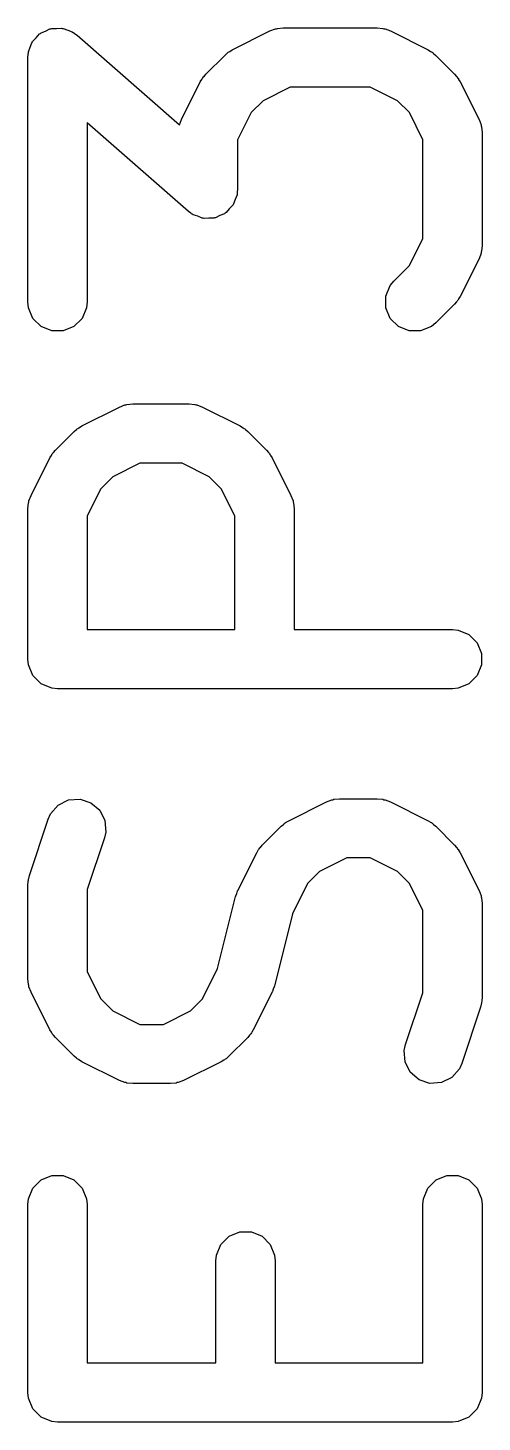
# Model space of a CAD drawing. Header units: inches. Extents: x 1.56 to 3.89, y -5.01 to -1.23.
# Drawn here: x 2.3299 to 2.3752, y -2.4221 to -2.283 of the extents above; entities that cross this region are included whole.
import ezdxf

# ---------------------------------------------------------------- set-up
doc = ezdxf.new("R2010")
doc.units = ezdxf.units.IN
doc.header["$MEASUREMENT"] = 0
doc.layers.add('F.Silkscreen', color=41, linetype='CONTINUOUS', true_color=0xf2eda1)

msp = doc.modelspace()

# ---------------------------------------------------------------- linework, layer by layer
at = {"layer": 'F.Silkscreen', "linetype": 'CONTINUOUS'}
for p, q in [((2.33075, -2.28402), (2.33107, -2.28365)), ((2.33107, -2.28365), (2.33116, -2.28361)), ((2.33116, -2.28361), (2.33123, -2.28354)), ((2.33123, -2.28354), (2.33167, -2.28336)), ((2.33167, -2.28336), (2.3321, -2.28314)), ((2.3321, -2.28314), (2.3322, -2.28314)), ((2.3322, -2.28314), (2.33229, -2.2831)), ((2.33229, -2.2831), (2.33277, -2.2831)), ((2.33277, -2.2831), (2.33325, -2.28307)), ((2.33325, -2.28307), (2.33334, -2.2831)), ((2.33334, -2.2831), (2.33344, -2.2831)), ((2.33344, -2.2831), (2.33389, -2.28328)), ((2.33389, -2.28328), (2.33434, -2.28344)), ((2.33434, -2.28344), (2.33446, -2.28352)), ((2.33446, -2.28352), (2.33451, -2.28354)), ((2.33451, -2.28354), (2.33456, -2.2836)), ((2.33456, -2.2836), (2.33481, -2.28377)), ((2.33481, -2.28377), (2.34502, -2.29271)), ((2.35029, -2.28523), (2.35404, -2.28335)), ((2.35404, -2.28335), (2.35458, -2.28315)), ((2.35458, -2.28315), (2.35469, -2.28314)), ((2.35469, -2.28314), (2.35479, -2.2831)), ((2.35479, -2.2831), (2.35536, -2.28304)), ((2.35536, -2.28304), (2.36474, -2.28304)), ((2.36474, -2.28304), (2.36531, -2.2831)), ((2.36531, -2.2831), (2.36541, -2.28314)), ((2.36541, -2.28314), (2.36552, -2.28315)), ((2.36552, -2.28315), (2.36606, -2.28335)), ((2.36606, -2.28335), (2.36981, -2.28523)), ((2.32997, -2.28542), (2.33015, -2.28498)), ((2.33015, -2.28498), (2.33031, -2.28452)), ((2.33031, -2.28452), (2.33037, -2.28445)), ((2.33037, -2.28445), (2.33041, -2.28436)), ((2.33041, -2.28436), (2.33075, -2.28402)), ((2.34997, -2.28542), (2.35005, -2.28539)), ((2.35005, -2.28539), (2.35029, -2.28523)), ((2.36981, -2.28523), (2.37006, -2.28539)), ((2.37006, -2.28539), (2.37013, -2.28542)), ((2.32991, -2.286), (2.32994, -2.28569)), ((2.32991, -2.31037), (2.32991, -2.286)), ((2.32994, -2.28561), (2.32996, -2.28556)), ((2.32994, -2.28569), (2.32994, -2.28561)), ((2.32996, -2.28556), (2.32997, -2.28542)), ((2.34765, -2.28766), (2.34953, -2.28578)), ((2.34953, -2.28578), (2.34975, -2.2856)), ((2.34975, -2.2856), (2.3498, -2.28554)), ((2.3498, -2.28554), (2.34989, -2.28548)), ((2.34989, -2.28548), (2.34997, -2.28542)), ((2.37013, -2.28542), (2.37021, -2.28548)), ((2.37021, -2.28548), (2.3703, -2.28554)), ((2.3703, -2.28554), (2.37035, -2.2856)), ((2.37035, -2.2856), (2.37058, -2.28578)), ((2.37058, -2.28578), (2.37245, -2.28766)), ((2.34725, -2.28818), (2.34728, -2.2881)), ((2.34728, -2.2881), (2.34735, -2.28802)), ((2.34735, -2.28802), (2.34741, -2.28793)), ((2.34741, -2.28793), (2.34747, -2.28788)), ((2.34747, -2.28788), (2.34765, -2.28766)), ((2.37245, -2.28766), (2.37264, -2.28788)), ((2.37264, -2.28788), (2.37269, -2.28793)), ((2.37269, -2.28793), (2.37275, -2.28802)), ((2.37275, -2.28802), (2.37282, -2.2881)), ((2.37282, -2.2881), (2.37285, -2.28818)), ((2.34522, -2.29217), (2.3471, -2.28842)), ((2.3471, -2.28842), (2.34725, -2.28818)), ((2.35606, -2.28895), (2.35336, -2.2903)), ((2.36404, -2.28895), (2.35606, -2.28895)), ((2.36674, -2.2903), (2.36404, -2.28895)), ((2.37285, -2.28818), (2.373, -2.28842)), ((2.373, -2.28842), (2.37488, -2.29217)), ((2.35336, -2.2903), (2.35217, -2.29149)), ((2.36794, -2.29149), (2.36674, -2.2903)), ((2.34502, -2.29271), (2.34522, -2.29217)), ((2.35217, -2.29149), (2.35082, -2.29419)), ((2.36928, -2.29419), (2.36794, -2.29149)), ((2.37488, -2.29217), (2.37508, -2.29271)), ((2.34592, -2.30134), (2.33582, -2.2925)), ((2.33582, -2.2925), (2.33582, -2.31037)), ((2.37508, -2.29271), (2.37509, -2.29282)), ((2.37509, -2.29282), (2.37513, -2.29292)), ((2.37513, -2.29292), (2.37519, -2.29349)), ((2.37519, -2.29349), (2.37519, -2.30474)), ((2.35082, -2.29419), (2.35082, -2.29912)), ((2.36928, -2.30405), (2.36928, -2.29419)), ((2.35082, -2.29912), (2.35079, -2.29942)), ((2.35036, -2.30067), (2.35032, -2.30076)), ((2.35042, -2.30059), (2.35036, -2.30067)), ((2.35058, -2.30014), (2.35042, -2.30059)), ((2.35076, -2.29969), (2.35058, -2.30014)), ((2.35077, -2.29955), (2.35076, -2.29969)), ((2.35079, -2.2995), (2.35077, -2.29955)), ((2.35079, -2.29942), (2.35079, -2.2995)), ((2.34617, -2.30152), (2.34592, -2.30134)), ((2.34622, -2.30157), (2.34617, -2.30152)), ((2.34628, -2.3016), (2.34622, -2.30157)), ((2.34639, -2.30168), (2.34628, -2.3016)), ((2.34685, -2.30183), (2.34639, -2.30168)), ((2.34729, -2.30201), (2.34685, -2.30183)), ((2.34739, -2.30201), (2.34729, -2.30201)), ((2.34748, -2.30205), (2.34739, -2.30201)), ((2.34796, -2.30201), (2.34748, -2.30205)), ((2.34844, -2.30201), (2.34796, -2.30201)), ((2.34853, -2.30198), (2.34844, -2.30201)), ((2.34863, -2.30197), (2.34853, -2.30198)), ((2.34906, -2.30176), (2.34863, -2.30197)), ((2.34951, -2.30157), (2.34906, -2.30176)), ((2.34958, -2.3015), (2.34951, -2.30157)), ((2.34967, -2.30146), (2.34958, -2.3015)), ((2.34998, -2.3011), (2.34967, -2.30146)), ((2.35032, -2.30076), (2.34998, -2.3011)), ((2.36794, -2.30674), (2.36928, -2.30405)), ((2.37519, -2.30474), (2.37513, -2.30532)), ((2.37488, -2.30606), (2.373, -2.30981)), ((2.37508, -2.30552), (2.37488, -2.30606)), ((2.37509, -2.30542), (2.37508, -2.30552)), ((2.37513, -2.30532), (2.37509, -2.30542)), ((2.3664, -2.30828), (2.36794, -2.30674)), ((2.36559, -2.30979), (2.36603, -2.30873)), ((2.36603, -2.30873), (2.3664, -2.30828)), ((2.32997, -2.31094), (2.32991, -2.31037)), ((2.33582, -2.31037), (2.33576, -2.31094)), ((2.36559, -2.31094), (2.36559, -2.30979)), ((2.37264, -2.31035), (2.37245, -2.31058)), ((2.37269, -2.3103), (2.37264, -2.31035)), ((2.37275, -2.31021), (2.37269, -2.3103)), ((2.37282, -2.31013), (2.37275, -2.31021)), ((2.37285, -2.31006), (2.37282, -2.31013)), ((2.373, -2.30981), (2.37285, -2.31006)), ((2.33041, -2.31201), (2.32997, -2.31094)), ((2.33576, -2.31094), (2.33532, -2.31201)), ((2.36603, -2.31201), (2.36559, -2.31094)), ((2.37245, -2.31058), (2.37058, -2.31246)), ((2.33123, -2.31282), (2.33041, -2.31201)), ((2.33229, -2.31326), (2.33123, -2.31282)), ((2.33451, -2.31282), (2.33344, -2.31326)), ((2.33532, -2.31201), (2.33451, -2.31282)), ((2.36685, -2.31282), (2.36603, -2.31201)), ((2.36791, -2.31326), (2.36685, -2.31282)), ((2.37013, -2.31282), (2.36906, -2.31326)), ((2.37058, -2.31246), (2.37013, -2.31282)), ((2.33344, -2.31326), (2.33229, -2.31326)), ((2.36906, -2.31326), (2.36791, -2.31326)), ((2.3353, -2.32272), (2.33905, -2.32085)), ((2.33905, -2.32085), (2.33959, -2.32064)), ((2.33959, -2.32064), (2.33969, -2.32064)), ((2.33969, -2.32064), (2.33979, -2.32059)), ((2.33979, -2.32059), (2.34037, -2.32054)), ((2.34037, -2.32054), (2.34599, -2.32054)), ((2.34599, -2.32054), (2.34657, -2.32059)), ((2.34657, -2.32059), (2.34666, -2.32064)), ((2.34666, -2.32064), (2.34677, -2.32064)), ((2.34677, -2.32064), (2.34731, -2.32085)), ((2.34731, -2.32085), (2.35106, -2.32272)), ((2.33489, -2.32298), (2.33498, -2.32291)), ((2.33498, -2.32291), (2.33505, -2.32288)), ((2.33505, -2.32288), (2.3353, -2.32272)), ((2.35106, -2.32272), (2.35131, -2.32288)), ((2.35131, -2.32288), (2.35138, -2.32291)), ((2.35138, -2.32291), (2.35146, -2.32298)), ((2.33265, -2.32515), (2.33453, -2.32328)), ((2.33453, -2.32328), (2.33475, -2.32309)), ((2.33475, -2.32309), (2.33481, -2.32303)), ((2.33481, -2.32303), (2.33489, -2.32298)), ((2.35146, -2.32298), (2.35155, -2.32303)), ((2.35155, -2.32303), (2.3516, -2.32309)), ((2.3516, -2.32309), (2.35183, -2.32328)), ((2.35183, -2.32328), (2.3537, -2.32515)), ((2.3321, -2.32592), (2.33226, -2.32567)), ((2.33226, -2.32567), (2.33229, -2.3256)), ((2.33229, -2.3256), (2.33235, -2.32552)), ((2.33235, -2.32552), (2.33241, -2.32543)), ((2.33241, -2.32543), (2.33247, -2.32538)), ((2.33247, -2.32538), (2.33265, -2.32515)), ((2.3537, -2.32515), (2.35389, -2.32538)), ((2.35389, -2.32538), (2.35395, -2.32543)), ((2.35395, -2.32543), (2.354, -2.32552)), ((2.354, -2.32552), (2.35407, -2.3256)), ((2.35407, -2.3256), (2.3541, -2.32567)), ((2.3541, -2.32567), (2.35426, -2.32592)), ((2.33023, -2.32967), (2.3321, -2.32592)), ((2.34106, -2.32644), (2.33837, -2.32779)), ((2.34529, -2.32644), (2.34106, -2.32644)), ((2.34799, -2.32779), (2.34529, -2.32644)), ((2.35426, -2.32592), (2.35613, -2.32967)), ((2.33837, -2.32779), (2.33717, -2.32899)), ((2.34919, -2.32899), (2.34799, -2.32779)), ((2.33002, -2.33021), (2.33023, -2.32967)), ((2.33717, -2.32899), (2.33582, -2.33169)), ((2.35054, -2.33169), (2.34919, -2.32899)), ((2.35613, -2.32967), (2.35634, -2.33021)), ((2.32991, -2.33099), (2.32997, -2.33041)), ((2.32991, -2.34599), (2.32991, -2.33099)), ((2.32997, -2.33041), (2.33001, -2.33032)), ((2.33001, -2.33032), (2.33002, -2.33021)), ((2.35634, -2.33021), (2.35634, -2.33032)), ((2.35634, -2.33032), (2.35639, -2.33041)), ((2.35639, -2.33041), (2.35644, -2.33099)), ((2.35644, -2.33099), (2.35644, -2.34304)), ((2.33582, -2.33169), (2.33582, -2.34304)), ((2.35054, -2.34304), (2.35054, -2.33169)), ((2.33582, -2.34304), (2.35054, -2.34304)), ((2.35644, -2.34304), (2.37224, -2.34304)), ((2.37224, -2.34304), (2.37281, -2.34309)), ((2.37281, -2.34309), (2.37388, -2.34353)), ((2.37388, -2.34353), (2.37469, -2.34435)), ((2.37469, -2.34435), (2.37513, -2.34541)), ((2.32997, -2.34656), (2.32991, -2.34599)), ((2.37513, -2.34541), (2.37513, -2.34656)), ((2.33041, -2.34763), (2.32997, -2.34656)), ((2.33123, -2.34844), (2.33041, -2.34763)), ((2.37469, -2.34763), (2.37388, -2.34844)), ((2.37513, -2.34656), (2.37469, -2.34763)), ((2.33229, -2.34888), (2.33123, -2.34844)), ((2.33287, -2.34894), (2.33229, -2.34888)), ((2.37224, -2.34894), (2.33287, -2.34894)), ((2.37281, -2.34888), (2.37224, -2.34894)), ((2.37388, -2.34844), (2.37281, -2.34888)), ((2.33293, -2.36053), (2.33396, -2.36001)), ((2.33396, -2.36001), (2.33511, -2.35993)), ((2.33511, -2.35993), (2.3362, -2.3603)), ((2.3362, -2.3603), (2.33707, -2.36105)), ((2.35592, -2.36209), (2.35967, -2.36022)), ((2.35967, -2.36022), (2.36021, -2.36001)), ((2.36021, -2.36001), (2.36031, -2.36001)), ((2.36031, -2.36001), (2.36041, -2.35996)), ((2.36041, -2.35996), (2.36099, -2.35991)), ((2.36099, -2.35991), (2.36474, -2.35991)), ((2.36474, -2.35991), (2.36531, -2.35996)), ((2.36531, -2.35996), (2.36541, -2.36001)), ((2.36541, -2.36001), (2.36552, -2.36001)), ((2.36552, -2.36001), (2.36606, -2.36022)), ((2.36606, -2.36022), (2.36981, -2.36209)), ((2.33194, -2.36193), (2.33218, -2.3614)), ((2.33218, -2.3614), (2.33293, -2.36053)), ((2.33707, -2.36105), (2.33759, -2.36208)), ((2.33007, -2.36755), (2.33194, -2.36193)), ((2.33767, -2.36323), (2.33754, -2.36379)), ((2.33759, -2.36208), (2.33767, -2.36323)), ((2.35328, -2.36452), (2.35515, -2.36265)), ((2.35515, -2.36265), (2.35538, -2.36246)), ((2.35538, -2.36246), (2.35543, -2.3624)), ((2.35543, -2.3624), (2.35552, -2.36235)), ((2.35552, -2.36235), (2.3556, -2.36228)), ((2.3556, -2.36228), (2.35567, -2.36225)), ((2.35567, -2.36225), (2.35592, -2.36209)), ((2.36981, -2.36209), (2.37006, -2.36225)), ((2.37006, -2.36225), (2.37013, -2.36228)), ((2.37013, -2.36228), (2.37021, -2.36235)), ((2.37021, -2.36235), (2.3703, -2.3624)), ((2.3703, -2.3624), (2.37035, -2.36246)), ((2.37035, -2.36246), (2.37058, -2.36265)), ((2.37058, -2.36265), (2.37245, -2.36452)), ((2.33754, -2.36379), (2.33582, -2.36896)), ((2.35309, -2.36475), (2.35328, -2.36452)), ((2.37245, -2.36452), (2.37264, -2.36475)), ((2.35085, -2.36904), (2.35272, -2.36529)), ((2.35272, -2.36529), (2.35288, -2.36504)), ((2.35288, -2.36504), (2.35291, -2.36497)), ((2.35291, -2.36497), (2.35298, -2.36489)), ((2.35298, -2.36489), (2.35303, -2.3648)), ((2.35303, -2.3648), (2.35309, -2.36475)), ((2.36169, -2.36581), (2.35899, -2.36716)), ((2.36404, -2.36581), (2.36169, -2.36581)), ((2.36674, -2.36716), (2.36404, -2.36581)), ((2.37264, -2.36475), (2.37269, -2.3648)), ((2.37269, -2.3648), (2.37275, -2.36489)), ((2.37275, -2.36489), (2.37282, -2.36497)), ((2.37282, -2.36497), (2.37285, -2.36504)), ((2.37285, -2.36504), (2.373, -2.36529)), ((2.373, -2.36529), (2.37488, -2.36904)), ((2.35899, -2.36716), (2.35779, -2.36836)), ((2.36794, -2.36836), (2.36674, -2.36716)), ((2.32991, -2.36849), (2.32994, -2.36819)), ((2.32991, -2.37786), (2.32991, -2.36849)), ((2.32994, -2.36812), (2.32996, -2.36801)), ((2.32994, -2.36819), (2.32994, -2.36812)), ((2.32996, -2.36801), (2.32997, -2.36791)), ((2.32997, -2.36791), (2.33, -2.36784)), ((2.33, -2.36784), (2.33007, -2.36755)), ((2.35779, -2.36836), (2.35628, -2.37139)), ((2.36928, -2.37106), (2.36794, -2.36836)), ((2.33582, -2.36896), (2.33582, -2.37716)), ((2.34883, -2.37683), (2.35062, -2.36964)), ((2.35062, -2.36964), (2.35064, -2.3696)), ((2.35064, -2.36958), (2.35073, -2.36934)), ((2.35064, -2.3696), (2.35064, -2.36958)), ((2.35073, -2.36934), (2.35082, -2.3691)), ((2.35082, -2.3691), (2.35083, -2.36908)), ((2.35083, -2.36908), (2.35085, -2.36904)), ((2.37488, -2.36904), (2.37508, -2.36958)), ((2.37508, -2.36958), (2.37509, -2.36969)), ((2.37509, -2.36969), (2.37513, -2.36978)), ((2.37513, -2.36978), (2.37519, -2.37036)), ((2.35628, -2.37139), (2.35448, -2.37858)), ((2.36928, -2.37925), (2.36928, -2.37106)), ((2.37519, -2.37036), (2.37519, -2.37973)), ((2.34731, -2.37986), (2.34883, -2.37683)), ((2.32997, -2.37844), (2.32991, -2.37786)), ((2.33001, -2.37853), (2.32997, -2.37844)), ((2.33582, -2.37716), (2.33717, -2.37986)), ((2.33002, -2.37864), (2.33001, -2.37853)), ((2.33023, -2.37918), (2.33002, -2.37864)), ((2.3321, -2.38293), (2.33023, -2.37918)), ((2.33717, -2.37986), (2.33837, -2.38106)), ((2.34612, -2.38106), (2.34731, -2.37986)), ((2.35426, -2.37918), (2.35238, -2.38293)), ((2.35427, -2.37914), (2.35426, -2.37918)), ((2.35428, -2.37912), (2.35427, -2.37914)), ((2.35437, -2.37888), (2.35428, -2.37912)), ((2.35446, -2.37864), (2.35437, -2.37888)), ((2.35448, -2.37858), (2.35446, -2.37862)), ((2.35446, -2.37862), (2.35446, -2.37864)), ((2.36756, -2.38442), (2.36928, -2.37925)), ((2.37519, -2.37973), (2.37516, -2.38003)), ((2.33837, -2.38106), (2.34106, -2.38241)), ((2.34342, -2.38241), (2.34612, -2.38106)), ((2.37504, -2.38067), (2.37316, -2.38629)), ((2.3751, -2.38038), (2.37504, -2.38067)), ((2.37513, -2.38031), (2.3751, -2.38038)), ((2.37514, -2.38021), (2.37513, -2.38031)), ((2.37517, -2.3801), (2.37514, -2.38021)), ((2.37516, -2.38003), (2.37517, -2.3801)), ((2.34106, -2.38241), (2.34342, -2.38241)), ((2.33226, -2.38318), (2.3321, -2.38293)), ((2.33229, -2.38325), (2.33226, -2.38318)), ((2.33235, -2.38333), (2.33229, -2.38325)), ((2.33241, -2.38342), (2.33235, -2.38333)), ((2.33247, -2.38347), (2.33241, -2.38342)), ((2.33265, -2.3837), (2.33247, -2.38347)), ((2.33453, -2.38557), (2.33265, -2.3837)), ((2.35183, -2.3837), (2.34995, -2.38557)), ((2.35201, -2.38347), (2.35183, -2.3837)), ((2.35207, -2.38342), (2.35201, -2.38347)), ((2.35213, -2.38333), (2.35207, -2.38342)), ((2.35219, -2.38325), (2.35213, -2.38333)), ((2.35222, -2.38318), (2.35219, -2.38325)), ((2.35238, -2.38293), (2.35222, -2.38318)), ((2.36743, -2.38499), (2.36756, -2.38442)), ((2.36751, -2.38614), (2.36743, -2.38499)), ((2.33475, -2.38576), (2.33453, -2.38557)), ((2.33481, -2.38582), (2.33475, -2.38576)), ((2.33489, -2.38587), (2.33481, -2.38582)), ((2.33498, -2.38594), (2.33489, -2.38587)), ((2.33505, -2.38597), (2.33498, -2.38594)), ((2.3353, -2.38612), (2.33505, -2.38597)), ((2.33905, -2.388), (2.3353, -2.38612)), ((2.34919, -2.38612), (2.34544, -2.388)), ((2.34943, -2.38597), (2.34919, -2.38612)), ((2.34951, -2.38594), (2.34943, -2.38597)), ((2.34959, -2.38587), (2.34951, -2.38594)), ((2.34968, -2.38582), (2.34959, -2.38587)), ((2.34973, -2.38576), (2.34968, -2.38582)), ((2.34995, -2.38557), (2.34973, -2.38576)), ((2.36803, -2.38717), (2.36751, -2.38614)), ((2.37293, -2.38682), (2.37217, -2.38769)), ((2.37316, -2.38629), (2.37293, -2.38682)), ((2.33959, -2.38821), (2.33905, -2.388)), ((2.33969, -2.38821), (2.33959, -2.38821)), ((2.33979, -2.38825), (2.33969, -2.38821)), ((2.34037, -2.38831), (2.33979, -2.38825)), ((2.34469, -2.38825), (2.34412, -2.38831)), ((2.34479, -2.38821), (2.34469, -2.38825)), ((2.3449, -2.38821), (2.34479, -2.38821)), ((2.34544, -2.388), (2.3449, -2.38821)), ((2.3689, -2.38792), (2.36803, -2.38717)), ((2.36999, -2.38829), (2.3689, -2.38792)), ((2.37114, -2.38821), (2.36999, -2.38829)), ((2.37217, -2.38769), (2.37114, -2.38821)), ((2.34412, -2.38831), (2.34037, -2.38831)), ((2.33041, -2.39872), (2.33123, -2.3979)), ((2.33123, -2.3979), (2.33229, -2.39746)), ((2.33229, -2.39746), (2.33344, -2.39746)), ((2.33344, -2.39746), (2.33451, -2.3979)), ((2.33451, -2.3979), (2.33532, -2.39872)), ((2.36978, -2.39872), (2.3706, -2.3979)), ((2.3706, -2.3979), (2.37166, -2.39746)), ((2.37166, -2.39746), (2.37281, -2.39746)), ((2.37281, -2.39746), (2.37388, -2.3979)), ((2.37388, -2.3979), (2.37469, -2.39872)), ((2.32997, -2.39978), (2.33041, -2.39872)), ((2.33532, -2.39872), (2.33576, -2.39978)), ((2.36934, -2.39978), (2.36978, -2.39872)), ((2.37469, -2.39872), (2.37513, -2.39978)), ((2.32991, -2.40036), (2.32997, -2.39978)), ((2.32991, -2.4191), (2.32991, -2.40036)), ((2.33576, -2.39978), (2.33582, -2.40036)), ((2.33582, -2.40036), (2.33582, -2.41615)), ((2.36928, -2.40036), (2.36934, -2.39978)), ((2.36928, -2.41615), (2.36928, -2.40036)), ((2.37513, -2.39978), (2.37519, -2.40036)), ((2.37519, -2.40036), (2.37519, -2.4191)), ((2.34916, -2.40434), (2.34997, -2.40353)), ((2.34997, -2.40353), (2.35104, -2.40308)), ((2.35104, -2.40308), (2.35219, -2.40308)), ((2.35219, -2.40308), (2.35325, -2.40353)), ((2.35325, -2.40353), (2.35407, -2.40434)), ((2.34872, -2.4054), (2.34916, -2.40434)), ((2.35407, -2.40434), (2.35451, -2.4054)), ((2.34866, -2.40598), (2.34872, -2.4054)), ((2.34866, -2.41615), (2.34866, -2.40598)), ((2.35451, -2.4054), (2.35457, -2.40598)), ((2.35457, -2.40598), (2.35457, -2.41615)), ((2.33582, -2.41615), (2.34866, -2.41615)), ((2.35457, -2.41615), (2.36928, -2.41615)), ((2.32997, -2.41968), (2.32991, -2.4191)), ((2.33041, -2.42074), (2.32997, -2.41968)), ((2.37513, -2.41968), (2.37469, -2.42074)), ((2.37519, -2.4191), (2.37513, -2.41968)), ((2.33123, -2.42156), (2.33041, -2.42074)), ((2.33229, -2.422), (2.33123, -2.42156)), ((2.37388, -2.42156), (2.37281, -2.422)), ((2.37469, -2.42074), (2.37388, -2.42156)), ((2.33287, -2.42206), (2.33229, -2.422)), ((2.37224, -2.42206), (2.33287, -2.42206)), ((2.37281, -2.422), (2.37224, -2.42206))]:
    msp.add_line(p, q, dxfattribs=at)

doc.saveas('drawing.dxf')
